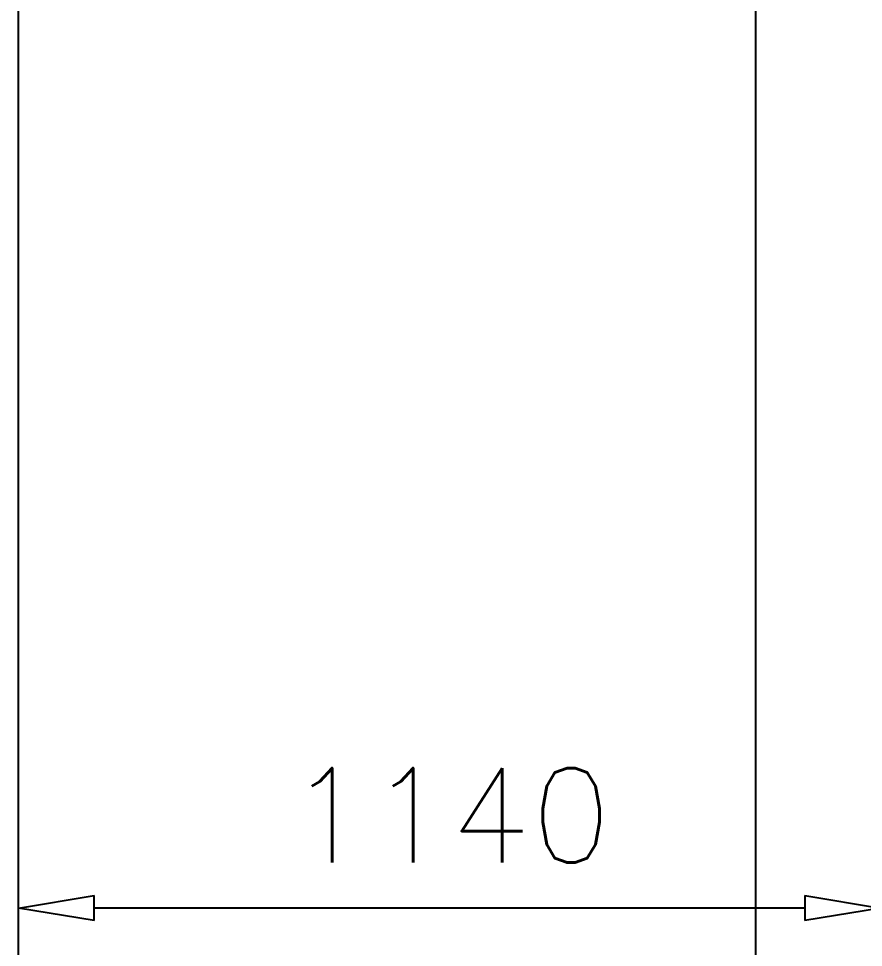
# Model space of a CAD drawing. Header units: millimetres. Extents: x 331487 to 517269, y 198509 to 399936.
# Drawn here: x 424804 to 425922, y 317851 to 319080 of the extents above; entities that cross this region are included whole.
import ezdxf

# ---------------------------------------------------------------- set-up
doc = ezdxf.new("R2010")
doc.units = ezdxf.units.MM
doc.header["$MEASUREMENT"] = 0
doc.layers.add('FOOTING', color=5, linetype='Continuous')
doc.styles.add('RO', font='romans.shx', dxfattribs={"height": 125})

# ---------------------------------------------------------------- blocks, each defined once
blk = doc.blocks.new('_ClosedBlank')
at = {"color": 0, "linetype": 'ByBlock', "lineweight": -2}
for p, q in [((-1, 0.167), (0, 0)), ((-1, 0.167), (-1, -0.167)), ((0, 0), (-1, -0.167))]:
    blk.add_line(p, q, dxfattribs=at)

msp = doc.modelspace()

# ---------------------------------------------------------------- linework, layer by layer
at = {"layer": 'FOOTING'}
for p, q in [((424804.3, 316753.5), (424804.3, 322753.5)), ((425779.3, 316103.5), (425779.3, 321753.5))]:
    msp.add_line(p, q, dxfattribs=at)
at = {"layer": 'FOOTING', "color": 4}
msp.add_line((425844.3, 317903.5), (424904.3, 317903.5), dxfattribs=at)

# ---------------------------------------------------------------- block references
at = {"layer": 'FOOTING', "color": 4, "xscale": 100, "yscale": 100, "zscale": 100, "rotation": 180.0000000000087}
msp.add_blockref('_ClosedBlank', (424804.3, 317903.5), dxfattribs=at)
at = {"layer": 'FOOTING', "color": 4, "xscale": 100, "yscale": 100, "zscale": 100}
msp.add_blockref('_ClosedBlank', (425944.3, 317903.5), dxfattribs=at)

# ---------------------------------------------------------------- texts
at = {"layer": 'FOOTING', "color": 3, "insert": (425374.3, 318026), "char_height": 125, "attachment_point": 5, "style": 'RO'}
msp.add_mtext('1140', dxfattribs=at)

doc.saveas('drawing.dxf')
